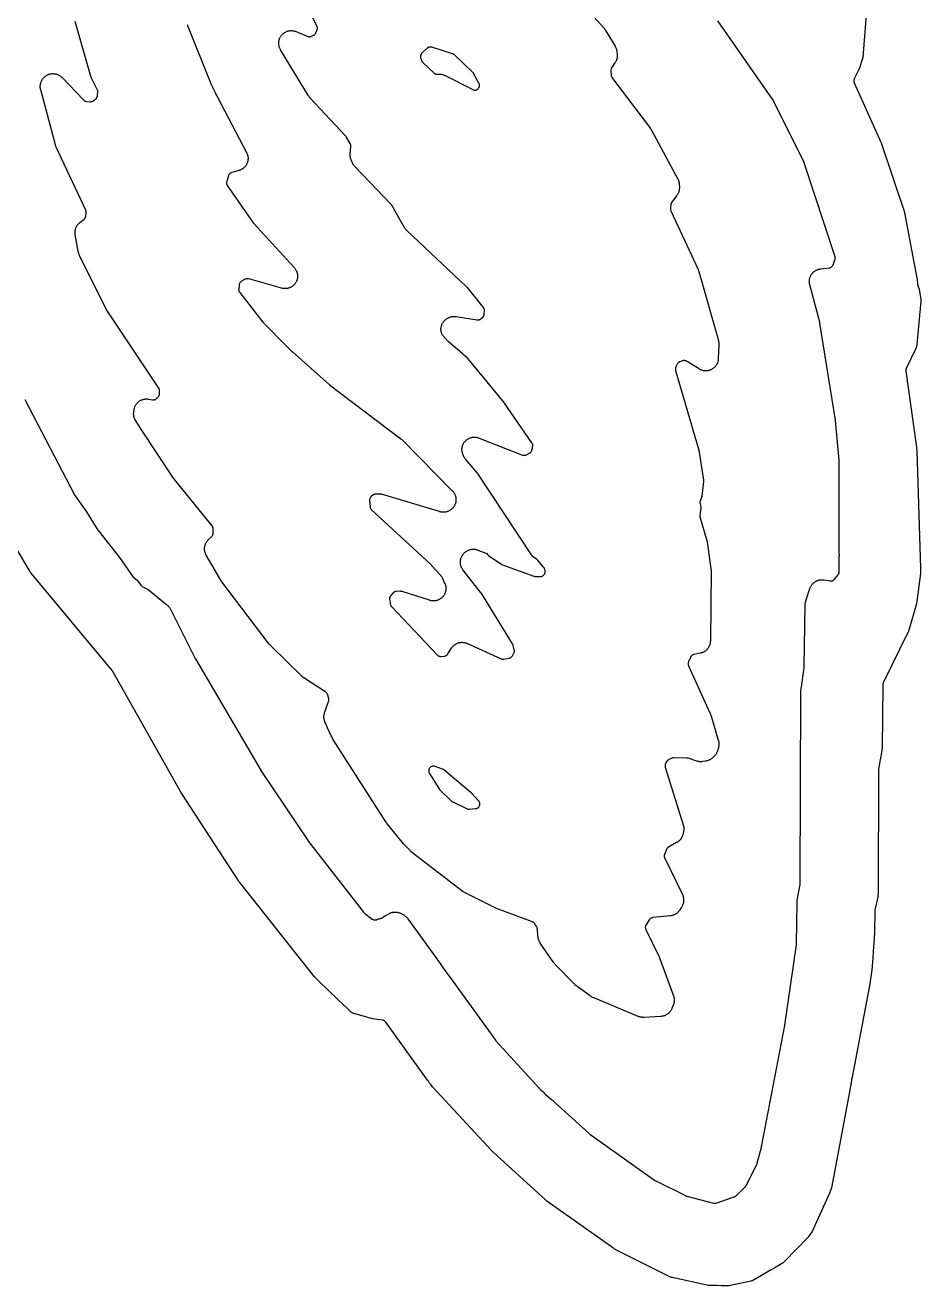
# Model space of a CAD drawing. Header units: millimetres. Extents: x 0 to 194, y 0 to 300.
# Drawn here: x 137.3 to 193.7, y 0 to 79.5 of the extents above; entities that cross this region are included whole.
import ezdxf

# ---------------------------------------------------------------- set-up
doc = ezdxf.new("R2010")
doc.units = ezdxf.units.MM
doc.layers.add('CUT', color=7, linetype='CONTINUOUS')

msp = doc.modelspace()

# ---------------------------------------------------------------- linework, layer by layer
at = {"layer": 'CUT'}
for points in [[(147.4883, 79.527), (147.4969, 79.5005), (147.5038, 79.4813), (148.9859, 75.7733), (148.9919, 75.7594), (149.0006, 75.7406), (149.0072, 75.727), (149.2114, 75.3358), (149.2273, 75.2942), (149.2358, 75.2741), (149.2484, 75.2471), (149.2583, 75.2277), (149.4029, 74.9689), (151.2281, 71.4721), (151.2373, 71.4536), (151.2547, 71.4161), (151.2704, 71.3778), (151.2808, 71.3486), (151.2929, 71.3091), (151.3006, 71.279), (151.3091, 71.2385), (151.314, 71.2079), (151.3187, 71.1668), (151.3207, 71.1359), (151.3216, 71.0946), (151.3208, 71.0636), (151.3179, 71.0223), (151.314, 70.9889), (151.3072, 70.9475), (151.2998, 70.913), (151.2889, 70.8717), (151.2793, 70.8412), (151.2645, 70.8011), (151.2521, 70.7716), (151.2336, 70.733), (151.2183, 70.7049), (151.1963, 70.6683), (151.1785, 70.6417), (151.153, 70.6074), (151.1327, 70.5826), (151.1042, 70.5508), (151.0816, 70.5281), (151.0502, 70.4992), (151.0256, 70.4786), (150.9915, 70.4529), (150.9651, 70.4348), (150.9287, 70.4123), (150.9007, 70.3968), (150.8624, 70.3779), (150.8331, 70.3652), (150.7931, 70.35), (150.7525, 70.3367), (150.732, 70.3306), (150.294, 70.2103), (150.2655, 70.2009), (150.238, 70.1887), (150.2119, 70.1738), (150.1874, 70.1564), (150.1648, 70.1366), (150.1443, 70.1147), (150.126, 70.0907), (150.1103, 70.0651), (150.0972, 70.0381), (150.0869, 70.0099), (149.9746, 69.6475), (149.9671, 69.6181), (149.9626, 69.5881), (149.9611, 69.5578), (149.9627, 69.5275), (149.9674, 69.4976), (149.9751, 69.4683), (149.9857, 69.4398), (149.9991, 69.4126), (150.0151, 69.3869), (151.6503, 67.0449), (151.662, 67.0291), (151.6789, 67.0081), (151.6916, 66.9932), (154.2325, 64.213), (154.2472, 64.1961), (154.2756, 64.1616), (154.3024, 64.1258), (154.3211, 64.098), (154.3441, 64.0596), (154.3599, 64.0301), (154.3791, 63.9897), (154.3919, 63.9587), (154.4069, 63.9166), (154.4166, 63.8845), (154.4273, 63.8411), (154.4338, 63.8082), (154.4402, 63.764), (154.4433, 63.7306), (154.4453, 63.6859), (154.4451, 63.6524), (154.4427, 63.6078), (154.4392, 63.5745), (154.4323, 63.5303), (154.4255, 63.4975), (154.4142, 63.4542), (154.4042, 63.4222), (154.3887, 63.3802), (154.3756, 63.3494), (154.356, 63.3092), (154.3399, 63.2799), (154.3164, 63.2418), (154.2974, 63.2142), (154.2703, 63.1786), (154.2487, 63.153), (154.2182, 63.1203), (154.1941, 63.097), (154.1605, 63.0675), (154.1342, 63.0467), (154.0978, 63.0207), (154.0697, 63.0026), (154.0309, 62.9803), (154.001, 62.9651), (153.9602, 62.9468), (153.929, 62.9346), (153.8866, 62.9205), (153.8543, 62.9114), (153.8107, 62.9016), (153.7777, 62.8958), (153.7333, 62.8903), (153.6999, 62.8878), (153.6552, 62.8868), (153.6217, 62.8876), (153.5771, 62.891), (153.5438, 62.8952), (153.4998, 62.903), (153.4562, 62.9129), (153.4345, 62.9185), (151.3714, 63.4993), (151.3435, 63.5057), (151.3151, 63.5094), (151.2865, 63.5105), (151.2579, 63.5088), (151.2297, 63.5043), (151.2019, 63.4972), (151.175, 63.4875), (151.1491, 63.4753), (150.9163, 63.3514), (150.8911, 63.3363), (150.8676, 63.3189), (150.8458, 63.2993), (150.826, 63.2777), (150.8085, 63.2542), (150.7933, 63.2291), (150.7807, 63.2026), (150.7706, 63.1751), (150.7634, 63.1467), (150.7589, 63.1177), (150.7316, 62.8565), (150.73, 62.8277), (150.7312, 62.7989), (150.7351, 62.7703), (150.7417, 62.7423), (150.751, 62.715), (150.7629, 62.6887), (150.7773, 62.6637), (150.7939, 62.6402), (152.2409, 60.7948), (152.2519, 60.7816), (152.2674, 60.764), (152.2791, 60.7515), (153.8598, 59.151), (153.9277, 59.0723), (153.946, 59.0527), (153.9661, 59.035), (154.0079, 59.001), (154.0927, 58.9152), (154.1001, 58.9079), (154.1105, 58.8982), (154.1181, 58.8912), (156.4388, 56.8457), (156.4472, 56.8386), (156.4589, 56.829), (156.4675, 56.8222), (160.9667, 53.4081), (160.9918, 53.3875), (161.0528, 53.3339), (161.0764, 53.3116), (164.2031, 50.1331), (164.218, 50.1171), (164.2471, 50.0845), (164.2746, 50.0506), (164.2939, 50.0242), (164.3179, 49.9877), (164.3346, 49.9596), (164.355, 49.9209), (164.3689, 49.8913), (164.3854, 49.8509), (164.3963, 49.82), (164.4089, 49.7782), (164.4168, 49.7465), (164.4252, 49.7036), (164.43, 49.6712), (164.4342, 49.6278), (164.4358, 49.5951), (164.4358, 49.5514), (164.4342, 49.5187), (164.43, 49.4753), (164.4253, 49.4429), (164.4169, 49.4), (164.409, 49.3683), (164.3965, 49.3264), (164.3856, 49.2956), (164.369, 49.2552), (164.3552, 49.2255), (164.3348, 49.1869), (164.3182, 49.1587), (164.2942, 49.1222), (164.2749, 49.0958), (164.2474, 49.0618), (164.2257, 49.0374), (164.195, 49.0063), (164.171, 48.9841), (164.1375, 48.956), (164.1063, 48.9324), (164.0699, 48.9075), (164.0357, 48.8865), (163.9966, 48.8651), (163.9666, 48.8506), (163.9256, 48.8331), (163.8942, 48.8216), (163.8517, 48.8083), (163.8194, 48.8), (163.7757, 48.7909), (163.7428, 48.7858), (163.6984, 48.7812), (163.6651, 48.7793), (163.6205, 48.7791), (163.5872, 48.7806), (163.5428, 48.7847), (163.5098, 48.7895), (163.466, 48.798), (163.4228, 48.8087), (163.4013, 48.8146), (159.7445, 49.913), (159.7125, 49.9208), (159.6799, 49.9249), (159.6471, 49.9255), (159.3728, 49.9154), (159.3442, 49.9129), (159.316, 49.9078), (159.2884, 49.9), (159.2617, 49.8895), (159.2361, 49.8766), (159.2119, 49.8613), (159.1892, 49.8438), (159.0913, 49.7603), (159.0708, 49.7411), (159.0523, 49.72), (159.0357, 49.6974), (159.0214, 49.6732), (159.0093, 49.6479), (158.9997, 49.6215), (158.9926, 49.5944), (158.9881, 49.5667), (158.9861, 49.5387), (158.9868, 49.5106), (159.0142, 49.1288), (159.0175, 49.1007), (159.0235, 49.0731), (159.032, 49.0462), (159.0431, 49.0202), (159.0565, 48.9954), (159.0722, 48.9719), (159.09, 48.95), (159.1098, 48.9299), (162.8298, 45.4919), (162.8454, 45.4767), (162.8835, 45.4379), (162.8984, 45.422), (163.4482, 44.8052), (163.4623, 44.7886), (163.4896, 44.7549), (163.5152, 44.7198), (163.5331, 44.6927), (163.5552, 44.6553), (163.5755, 44.617), (163.5852, 44.5975), (163.7197, 44.3107), (163.7284, 44.2908), (163.745, 44.2507), (163.7595, 44.2097), (163.7689, 44.1786), (163.7795, 44.1364), (163.7858, 44.1045), (163.7923, 44.0615), (163.7955, 44.0291), (163.7978, 43.9857), (163.7979, 43.9532), (163.796, 43.9098), (163.793, 43.8774), (163.7868, 43.8343), (163.7807, 43.8024), (163.7705, 43.7601), (163.7613, 43.7289), (163.747, 43.6879), (163.7348, 43.6577), (163.7167, 43.6182), (163.7017, 43.5893), (163.6798, 43.5518), (163.6621, 43.5245), (163.6366, 43.4892), (163.6164, 43.4638), (163.5877, 43.4311), (163.565, 43.4077), (163.5333, 43.378), (163.5085, 43.3569), (163.4741, 43.3304), (163.4474, 43.3118), (163.4106, 43.2887), (163.3822, 43.2728), (163.3433, 43.2534), (163.3135, 43.2402), (163.273, 43.2247), (163.2421, 43.2145), (163.2002, 43.2029), (163.1684, 43.1957), (163.1256, 43.1882), (163.0933, 43.1841), (163.05, 43.1808), (163.0175, 43.1799), (162.974, 43.1807), (162.9415, 43.1829), (162.8984, 43.188), (162.8663, 43.1933), (162.8238, 43.2025), (162.7818, 43.2137), (162.761, 43.2199), (161.0316, 43.7731), (160.9989, 43.7815), (160.9655, 43.7863), (160.9317, 43.7872), (160.6848, 43.7802), (160.6554, 43.778), (160.6265, 43.7728), (160.5981, 43.7649), (160.5707, 43.7542), (160.5445, 43.7409), (160.5197, 43.7251), (160.4966, 43.7069), (160.4753, 43.6865), (160.3235, 43.526), (160.305, 43.5046), (160.2886, 43.4815), (160.2745, 43.457), (160.2628, 43.4312), (160.2535, 43.4044), (160.2468, 43.3769), (160.2428, 43.3489), (160.2414, 43.3207), (160.2426, 43.2924), (160.2465, 43.2643), (160.2765, 43.1053), (160.2764, 43.1038), (160.2758, 43.0757), (160.2778, 43.0476), (160.2824, 43.0199), (160.2896, 42.9926), (160.2993, 42.9662), (160.3048, 42.9547), (160.3051, 42.9535), (160.3117, 42.9258), (160.3209, 42.8988), (160.3326, 42.8729), (160.3467, 42.8481), (160.3631, 42.8248), (160.3817, 42.8032), (163.2389, 39.7744), (163.2599, 39.7542), (163.2828, 39.7361), (163.3074, 39.7203), (163.3334, 39.707), (163.3606, 39.6962), (163.3887, 39.6882), (163.4174, 39.6829), (163.4466, 39.6805), (163.4758, 39.6809), (163.6821, 39.6938), (163.7103, 39.6969), (163.7381, 39.7026), (163.7652, 39.711), (163.7913, 39.7218), (163.8164, 39.7351), (163.8401, 39.7507), (163.8622, 39.7684), (163.8825, 39.7882), (163.9008, 39.8098), (163.9171, 39.833), (164.1444, 40.1929), (164.157, 40.2118), (164.1831, 40.2488), (164.211, 40.2845), (164.2333, 40.3102), (164.2647, 40.3429), (164.2895, 40.3662), (164.324, 40.3956), (164.351, 40.4163), (164.3883, 40.4421), (164.4172, 40.46), (164.457, 40.4818), (164.4875, 40.4967), (164.5293, 40.5145), (164.5631, 40.5269), (164.607, 40.5405), (164.6433, 40.5497), (164.689, 40.5589), (164.7236, 40.564), (164.77, 40.5684), (164.8049, 40.5698), (164.8515, 40.5694), (164.8864, 40.5672), (164.9327, 40.562), (164.9671, 40.5562), (165.0127, 40.5462), (165.0463, 40.5369), (165.0906, 40.5222), (165.134, 40.5053), (165.1555, 40.4962), (167.2862, 39.5337), (167.3139, 39.5228), (167.3426, 39.5147), (167.3719, 39.5095), (167.4015, 39.5072), (167.4313, 39.5078), (167.4608, 39.5114), (167.7786, 39.5663), (167.8077, 39.5729), (167.836, 39.5823), (167.8632, 39.5944), (167.8891, 39.6092), (167.9134, 39.6265), (167.9359, 39.6461), (167.9563, 39.6679), (167.9744, 39.6916), (167.9901, 39.717), (168.0803, 39.8803), (168.0939, 39.9084), (168.1046, 39.9378), (168.1122, 39.9681), (168.1165, 39.9991), (168.1176, 40.0304), (168.1155, 40.0615), (168.1101, 40.0923), (168.0448, 40.3769), (168.0358, 40.4082), (168.0235, 40.4382), (168.008, 40.4668), (166.0659, 43.6308), (166.0561, 43.6457), (166.042, 43.6659), (166.0313, 43.6802), (164.8866, 45.1253), (164.873, 45.1433), (164.8468, 45.1801), (164.8224, 45.2182), (164.8056, 45.2476), (164.7852, 45.2879), (164.7714, 45.3189), (164.7551, 45.361), (164.7445, 45.3932), (164.7326, 45.4368), (164.7253, 45.4698), (164.7177, 45.5144), (164.7138, 45.548), (164.7108, 45.5931), (164.7102, 45.627), (164.7117, 45.6722), (164.7146, 45.7059), (164.7206, 45.7507), (164.7268, 45.784), (164.7373, 45.828), (164.7468, 45.8605), (164.7617, 45.9032), (164.7745, 45.9345), (164.7935, 45.9755), (164.8093, 46.0055), (164.8324, 46.0443), (164.8574, 46.0819), (164.8704, 46.1005), (164.8805, 46.114), (164.8948, 46.1324), (164.9244, 46.1683), (164.9558, 46.2027), (164.9806, 46.2272), (165.0154, 46.2581), (165.0426, 46.2799), (165.0804, 46.3071), (165.1097, 46.326), (165.1501, 46.3491), (165.1812, 46.3648), (165.2238, 46.3837), (165.2617, 46.3982), (165.3046, 46.4121), (165.3405, 46.4218), (165.3831, 46.4312), (165.4153, 46.4366), (165.4586, 46.4418), (165.4912, 46.4441), (165.5347, 46.4451), (165.5674, 46.4442), (165.6108, 46.441), (165.6433, 46.437), (165.6862, 46.4295), (165.7181, 46.4224), (165.7601, 46.4108), (165.8015, 46.3972), (165.822, 46.3899), (166.3897, 46.1728), (166.4263, 46.116), (166.4441, 46.0913), (166.4643, 46.0685), (166.4867, 46.0479), (166.5111, 46.0297), (167.2984, 45.5013), (167.3297, 45.483), (167.363, 45.4685), (169.3484, 44.7459), (169.3802, 44.7363), (169.4128, 44.7302), (169.4459, 44.7278), (169.7548, 44.7225), (169.7836, 44.7234), (169.8121, 44.727), (169.8401, 44.7334), (169.8674, 44.7423), (169.8937, 44.7539), (169.9188, 44.7679), (169.9424, 44.7843), (169.9643, 44.8028), (169.9844, 44.8234), (170.0024, 44.8458), (170.0182, 44.8698), (170.0317, 44.8952), (170.0426, 44.9218), (170.0509, 44.9493), (170.0566, 44.9774), (170.0595, 45.006), (170.0597, 45.0348), (170.0572, 45.0634), (170.0519, 45.0916), (170.0296, 45.1858), (170.0215, 45.2136), (170.0108, 45.2406), (169.9976, 45.2664), (169.9819, 45.2908), (169.9639, 45.3136), (169.5686, 45.7677), (169.5491, 45.7881), (169.5277, 45.8065), (169.5047, 45.8229), (169.2346, 45.9968), (169.2318, 46.0085), (169.222, 46.0361), (169.2097, 46.0626), (169.1948, 46.0879), (165.8378, 51.1846), (165.8266, 51.2004), (165.8107, 51.2215), (165.7985, 51.2365), (165.0501, 52.105), (165.0342, 52.1246), (165.0034, 52.1647), (164.9749, 52.2065), (164.9553, 52.2389), (164.9317, 52.2837), (164.9106, 52.3296), (164.9007, 52.3529), (164.8692, 52.4331), (164.8618, 52.4536), (164.8479, 52.4947), (164.836, 52.5364), (164.8286, 52.5681), (164.8208, 52.6108), (164.8165, 52.6431), (164.8129, 52.6864), (164.8117, 52.7189), (164.8122, 52.7623), (164.8142, 52.7948), (164.8189, 52.8379), (164.824, 52.8701), (164.8329, 52.9126), (164.8411, 52.9441), (164.854, 52.9855), (164.8652, 53.0161), (164.882, 53.0561), (164.8961, 53.0854), (164.9167, 53.1237), (164.9335, 53.1515), (164.9578, 53.1875), (164.9772, 53.2136), (165.0048, 53.2472), (165.0266, 53.2713), (165.0573, 53.302), (165.0814, 53.3239), (165.1149, 53.3515), (165.141, 53.371), (165.177, 53.3952), (165.2048, 53.4121), (165.243, 53.4327), (165.2723, 53.4468), (165.3123, 53.4637), (165.3429, 53.4749), (165.3843, 53.4879), (165.4158, 53.4961), (165.4583, 53.505), (165.4904, 53.5101), (165.5336, 53.5149), (165.5661, 53.5169), (165.6095, 53.5175), (165.642, 53.5164), (165.6853, 53.5128), (165.7175, 53.5085), (165.7602, 53.5007), (165.7919, 53.4934), (165.8337, 53.4815), (165.8749, 53.4677), (165.8953, 53.4603), (168.638, 52.3878), (168.6653, 52.3786), (168.6933, 52.3721), (168.7218, 52.3682), (168.7505, 52.3672), (168.7792, 52.3689), (168.8076, 52.3733), (168.8355, 52.3804), (168.8625, 52.3902), (168.8885, 52.4025), (169.0748, 52.5019), (169.0999, 52.5169), (169.1235, 52.5344), (169.1453, 52.5541), (169.1651, 52.5758), (169.1826, 52.5993), (169.1978, 52.6245), (169.2104, 52.651), (169.2203, 52.6786), (169.2276, 52.7071), (169.2718, 52.9259), (169.2763, 52.9556), (169.2778, 52.9857), (169.2762, 53.0157), (169.2717, 53.0455), (169.2642, 53.0746), (169.2538, 53.1028), (169.2407, 53.1299), (169.2249, 53.1555), (167.4984, 55.663), (167.4911, 55.6732), (167.4808, 55.6869), (167.473, 55.6968), (165.2045, 58.4657), (165.1874, 58.4848), (165.1688, 58.5024), (163.9304, 59.5747), (163.5787, 59.9561), (163.5774, 59.9585), (163.5609, 59.9924), (163.5437, 60.0327), (163.5323, 60.0634), (163.5191, 60.1052), (163.5108, 60.1369), (163.5017, 60.1797), (163.4965, 60.2121), (163.4916, 60.2556), (163.4896, 60.2883), (163.489, 60.3321), (163.4901, 60.3649), (163.4937, 60.4085), (163.498, 60.441), (163.5059, 60.4841), (163.5134, 60.516), (163.5254, 60.5581), (163.5359, 60.5892), (163.5519, 60.6299), (163.5654, 60.6598), (163.5854, 60.6987), (163.6017, 60.7272), (163.6253, 60.764), (163.6443, 60.7908), (163.6714, 60.8251), (163.693, 60.8499), (163.7233, 60.8815), (163.7471, 60.904), (163.7803, 60.9325), (163.8062, 60.9526), (163.8421, 60.9777), (163.8791, 61.0011), (163.8979, 61.0123), (163.9228, 61.0264), (163.9418, 61.0365), (163.9801, 61.0558), (164.0193, 61.0733), (164.0493, 61.0849), (164.09, 61.0986), (164.121, 61.1073), (164.1628, 61.117), (164.1945, 61.1228), (164.237, 61.1285), (164.2691, 61.1312), (164.312, 61.1327), (164.3442, 61.1324), (164.387, 61.1299), (164.4297, 61.1253), (164.451, 61.1225), (165.7793, 60.9161), (165.8092, 60.913), (165.8393, 60.9129), (165.8692, 60.9158), (165.8987, 60.9216), (165.9274, 60.9304), (165.9551, 60.9421), (165.9816, 60.9564), (166.0064, 60.9733), (166.0294, 60.9926), (166.1201, 61.0768), (166.1396, 61.0966), (166.1572, 61.1182), (166.1727, 61.1413), (166.186, 61.1658), (166.197, 61.1914), (166.2055, 61.2179), (166.2116, 61.245), (166.2151, 61.2727), (166.2319, 61.4814), (166.2329, 61.5099), (166.2311, 61.5383), (166.2266, 61.5664), (166.2196, 61.5939), (166.2099, 61.6207), (166.1977, 61.6464), (166.1832, 61.6709), (166.1664, 61.6938), (165.1542, 62.949), (165.1408, 62.9645), (165.1216, 62.9852), (165.1071, 62.9998), (161.3356, 66.5482), (161.3195, 66.5642), (161.2881, 66.5969), (161.2583, 66.6312), (161.2373, 66.658), (161.2112, 66.6951), (161.1869, 66.7335), (161.1753, 66.753), (160.4073, 68.1166), (160.3942, 68.1378), (160.3794, 68.1578), (160.3629, 68.1765), (158.0565, 70.5934), (158.0434, 70.6077), (158.018, 70.6367), (157.9938, 70.6669), (157.9767, 70.6902), (157.9552, 70.7223), (157.9401, 70.747), (157.9214, 70.7809), (157.9042, 70.8155), (157.896, 70.8329), (157.8397, 70.9596), (157.831, 70.9805), (157.8147, 71.0227), (157.8006, 71.0656), (157.7917, 71.0982), (157.7819, 71.1423), (157.7763, 71.1757), (157.771, 71.2206), (157.7688, 71.2544), (157.768, 71.2996), (157.7695, 71.3447), (157.7709, 71.3673), (157.8104, 71.8372), (157.8115, 71.867), (157.8095, 71.8968), (157.8046, 71.9262), (157.7968, 71.955), (157.7862, 71.9829), (157.7728, 72.0096), (157.5134, 72.4698), (157.494, 72.4999), (157.4712, 72.5274), (155.2431, 74.9106), (155.2277, 74.9281), (155.1976, 74.9637), (155.1695, 75.0009), (155.1433, 75.0395), (155.1307, 75.0591), (153.3746, 77.9603), (153.3634, 77.9799), (153.342, 78.0195), (153.3227, 78.0601), (153.3097, 78.0913), (153.2945, 78.1337), (153.2848, 78.166), (153.2739, 78.2097), (153.2674, 78.2428), (153.2609, 78.2873), (153.2578, 78.3209), (153.2558, 78.3659), (153.256, 78.3996), (153.2586, 78.4446), (153.2622, 78.4781), (153.2692, 78.5226), (153.2761, 78.5556), (153.2875, 78.5992), (153.2977, 78.6313), (153.3135, 78.6735), (153.3268, 78.7045), (153.3467, 78.7449), (153.3631, 78.7744), (153.3869, 78.8126), (153.4061, 78.8403), (153.4336, 78.876), (153.4555, 78.9016), (153.4865, 78.9343), (153.5108, 78.9577), (153.5449, 78.9871), (153.5715, 79.0079), (153.6083, 79.0338), (153.6368, 79.0518), (153.6761, 79.0739), (153.7062, 79.089), (153.7475, 79.1071), (153.779, 79.119), (153.8219, 79.1329), (153.8545, 79.1416), (153.8985, 79.1511), (153.9318, 79.1566), (153.9765, 79.1617), (154.0102, 79.1638), (154.0552, 79.1643), (154.0889, 79.1631), (154.1338, 79.1591), (154.1672, 79.1545), (154.2114, 79.1461), (154.2442, 79.1381), (154.2874, 79.1253), (154.3298, 79.1104), (154.3509, 79.1024), (155.0881, 78.801), (155.1144, 78.7916), (155.1416, 78.7847), (155.1692, 78.7804), (155.1972, 78.7787), (155.2251, 78.7796), (155.2529, 78.7831), (155.2802, 78.7891), (155.3069, 78.7977), (155.3326, 78.8088), (155.4565, 78.8689), (155.4811, 78.8823), (155.5043, 78.8979), (155.526, 78.9156), (155.5459, 78.9353), (155.5639, 78.9567), (155.5799, 78.9797), (155.5936, 79.004), (155.605, 79.0296), (155.675, 79.2087), (155.684, 79.2356), (155.6905, 79.2633), (155.6944, 79.2914), (155.6955, 79.3198), (155.694, 79.3482), (155.6898, 79.3763), (155.683, 79.4039), (155.6735, 79.4307), (155.6616, 79.4565), (154.435, 81.8113)], [(190.314, 80.4584), (190.0884, 77.4705), (189.8673, 76.7633), (189.5552, 76.1187), (189.5438, 76.0919), (189.5351, 76.0641), (189.5291, 76.0356), (189.5258, 76.0066), (189.5254, 75.9775), (189.5279, 75.9485), (189.5331, 75.9198), (189.5411, 75.8918), (189.5517, 75.8647), (191.2377, 72.1237), (191.2466, 72.1026), (191.2673, 72.0495), (191.2751, 72.028), (192.7163, 67.7057), (192.725, 67.6763), (192.7442, 67.6023), (192.7509, 67.5724), (193.527, 63.4421), (193.5337, 63.2298), (193.5356, 63.2038), (193.5399, 63.178), (193.5463, 63.1527), (193.6392, 62.8448), (193.7353, 62.3332), (193.7387, 62.3127), (193.7444, 62.2716), (193.747, 62.2443), (193.7467, 62.1885), (193.7465, 62.131), (193.7463, 62.0927), (193.4964, 59.3633), (193.4942, 59.3433), (193.4887, 59.3035), (193.4815, 59.264), (193.4748, 59.2347), (193.4641, 59.196), (193.4548, 59.1674), (193.4407, 59.1298), (193.4249, 59.0929), (193.4166, 59.0746), (192.8294, 57.8541), (192.818, 57.827), (192.8092, 57.799), (192.8033, 57.7702), (192.8002, 57.741), (192.8, 57.7117), (192.8026, 57.6824), (193.4545, 53.0252), (193.5026, 52.634), (193.7387, 45.2461), (193.7383, 44.9194), (193.737, 44.908), (193.4983, 43.1484), (193.4929, 43.117), (193.4767, 43.0391), (193.4691, 43.0082), (192.9961, 41.3414), (192.9901, 41.3221), (192.9774, 41.2839), (192.963, 41.2462), (192.9469, 41.2093), (192.9384, 41.191), (191.376, 38.0041), (191.3654, 37.9797), (191.3569, 37.9544), (191.3507, 37.9284), (191.3469, 37.902), (191.3454, 37.8753), (191.3022, 33.8922), (191.3016, 33.8747), (191.2999, 33.8397), (191.2968, 33.8048), (191.2923, 33.77), (191.2897, 33.7527), (191.0913, 32.5734), (191.0883, 32.5493), (191.0872, 32.525), (191.0513, 24.6886), (191.0505, 24.6644), (191.0477, 24.6163), (191.0423, 24.5684), (191.0344, 24.5208), (191.0298, 24.4971), (190.8496, 23.6882), (190.8444, 23.6575), (190.8425, 23.6265), (190.8264, 22.2364), (190.7807, 21.5813), (190.7459, 21.0835), (190.716, 20.6555), (190.6639, 19.9089), (190.5652, 19.175), (190.5635, 19.1633), (190.5588, 19.1341), (190.5568, 19.1225), (189.4282, 13.1323), (189.3848, 12.9894), (189.3798, 12.9708), (189.3738, 12.9451), (189.37, 12.9262), (189.2109, 11.9793), (188.1143, 6.1585), (187.9901, 5.815), (186.8875, 3.3917), (186.6185, 3.0241), (185.161, 1.5103), (185.1464, 1.4958), (185.1165, 1.4675), (185.0854, 1.4405), (185.0695, 1.4281), (184.7473, 1.2357), (184.6692, 1.189), (184.5434, 1.1139), (184.309, 0.9739), (183.2078, 0.329), (183.1859, 0.317), (183.1433, 0.2951), (183.1405, 0.2941), (183.0928, 0.2785), (183.0442, 0.2656), (183.0198, 0.2599), (181.6331, -0.0257), (181.6307, -0.0261), (181.5986, -0.0279), (181.5771, -0.0285), (181.507, -0.029), (181.1568, -0.0243), (180.8838, -0.0207), (180.6236, -0.0173), (180.4922, -0.0155), (180.4181, -0.0145), (180.3591, -0.0128), (178.0743, 0.4856), (178.0561, 0.49), (178.0198, 0.4995), (177.984, 0.5105), (177.9575, 0.5198), (177.9227, 0.5338), (177.8885, 0.5492), (177.8716, 0.5572), (174.5095, 2.2433), (174.4943, 2.2513), (174.4641, 2.2679), (174.4346, 2.2857), (174.4057, 2.3046), (174.3915, 2.3143), (170.1733, 5.3133), (170.1511, 5.3301), (170.0969, 5.3739), (170.0758, 5.3921), (166.7621, 8.43), (166.7492, 8.4424), (166.7174, 8.4739), (166.7049, 8.4868), (162.9584, 12.5153), (162.8599, 12.648), (162.7735, 12.7644), (162.6915, 12.875), (162.6379, 12.9472), (160.0089, 16.6085), (159.9896, 16.6326), (159.9679, 16.6547), (159.944, 16.6744), (159.9183, 16.6915), (159.8909, 16.7059), (159.8622, 16.7174), (159.8325, 16.7259), (159.802, 16.7312), (159.1658, 16.8099), (158.0688, 17.1238), (158.0478, 17.1304), (158.0061, 17.1446), (157.965, 17.1609), (157.935, 17.1745), (157.8957, 17.1947), (157.8671, 17.2112), (157.8301, 17.2351), (157.8032, 17.2543), (157.7687, 17.2818), (157.7355, 17.3108), (157.7317, 17.3143), (157.6287, 17.4135), (156.9772, 18.044), (156.4008, 18.6018), (155.7749, 19.2076), (155.5253, 19.4491), (155.5197, 19.4557), (150.8036, 25.4254), (150.7915, 25.4415), (150.7619, 25.4826), (150.7505, 25.4992), (147.0873, 31.1066), (147.0795, 31.119), (147.0603, 31.1505), (147.0529, 31.1632), (142.7848, 38.7374), (142.7705, 38.7603), (142.7542, 38.7818), (137.636, 44.943), (137.625, 44.9568), (137.6036, 44.9848), (137.5832, 45.0136), (137.564, 45.0431), (137.5547, 45.0581), (135.0345, 49.2959)], [(172.5171, 80.6985), (173.7348, 79.3569), (173.7487, 79.3409), (173.7757, 79.3082), (173.8011, 79.2743), (173.8249, 79.2393), (173.8363, 79.2214), (174.4687, 78.1868), (174.4809, 78.1655), (174.5042, 78.1223), (174.525, 78.0779), (174.5388, 78.0438), (174.5548, 77.9974), (174.5648, 77.962), (174.5755, 77.9141), (174.5837, 77.8657), (174.5871, 77.8414), (174.6047, 77.6841), (174.6067, 77.661), (174.6095, 77.6147), (174.6099, 77.5684), (174.6085, 77.5337), (174.6041, 77.4875), (174.599, 77.4531), (174.5899, 77.4077), (174.5814, 77.374), (174.5677, 77.3297), (174.5557, 77.2971), (174.5375, 77.2545), (174.5222, 77.2233), (174.4997, 77.1827), (174.4752, 77.1434), (174.4624, 77.1241), (174.2502, 76.8205), (174.2349, 76.7961), (174.2219, 76.7703), (174.2115, 76.7434), (174.2037, 76.7156), (174.1987, 76.6873), (174.1963, 76.6585), (174.1968, 76.6297), (174.2129, 76.3748), (174.2162, 76.3459), (174.2222, 76.3174), (174.231, 76.2897), (174.2424, 76.2629), (174.2563, 76.2374), (174.2727, 76.2133), (176.7013, 72.988), (176.7112, 72.9742), (176.7306, 72.9465), (176.7488, 72.918), (176.766, 72.8888), (176.7743, 72.8741), (178.4136, 69.8368), (178.4229, 69.8185), (178.4407, 69.7817), (178.4568, 69.744), (178.4675, 69.7153), (178.4801, 69.6764), (178.4882, 69.6468), (178.4973, 69.6069), (178.5026, 69.5767), (178.508, 69.5361), (178.5115, 69.4953), (178.5128, 69.4749), (178.5208, 69.273), (178.5211, 69.2507), (178.5207, 69.2061), (178.5181, 69.1615), (178.5144, 69.1283), (178.5074, 69.0842), (178.5004, 69.0515), (178.4891, 69.0083), (178.4789, 68.9764), (178.4633, 68.9346), (178.4501, 68.9039), (178.4304, 68.8638), (178.4142, 68.8346), (178.3906, 68.7966), (178.3652, 68.7599), (178.3521, 68.7419), (178.0449, 68.3419), (178.0268, 68.3157), (178.0117, 68.2876), (177.9996, 68.2582), (177.9907, 68.2276), (177.9851, 68.1962), (177.9564, 67.966), (177.9543, 67.9382), (177.9547, 67.9104), (177.9577, 67.8827), (177.9633, 67.8555), (177.9713, 67.8288), (177.9818, 67.803), (179.6989, 64.0895), (179.8362, 63.6659), (180.9838, 59.6029), (180.9896, 59.5799), (181.0001, 59.5337), (181.0081, 59.487), (181.0122, 59.4517), (181.0153, 59.4043), (181.0158, 59.3569), (181.0155, 59.3332), (180.9799, 58.4686), (180.9785, 58.4468), (180.9745, 58.4031), (180.9685, 58.3597), (180.9624, 58.3275), (180.9521, 58.2849), (180.9429, 58.2534), (180.9286, 58.212), (180.9163, 58.1815), (180.898, 58.1417), (180.8829, 58.1126), (180.8608, 58.0748), (180.8402, 58.0431), (180.8142, 58.0072), (180.7898, 57.9767), (180.76, 57.9432), (180.7365, 57.9192), (180.7035, 57.8887), (180.6777, 57.8672), (180.6419, 57.8402), (180.614, 57.8213), (180.5757, 57.798), (180.5461, 57.782), (180.5056, 57.7626), (180.4746, 57.7496), (180.4324, 57.7344), (180.4002, 57.7246), (180.3567, 57.7136), (180.3237, 57.7071), (180.2793, 57.7005), (180.2458, 57.6972), (180.201, 57.6951), (180.1674, 57.6952), (180.1226, 57.6976), (180.0891, 57.7011), (180.0448, 57.7079), (180.0118, 57.7147), (179.9684, 57.7259), (179.9363, 57.7359), (179.8941, 57.7514), (179.8632, 57.7645), (179.8228, 57.7841), (179.7835, 57.8057), (179.7641, 57.817), (178.9761, 58.3022), (178.9503, 58.3164), (178.9232, 58.328), (178.8951, 58.3369), (178.8663, 58.343), (178.837, 58.3462), (178.8076, 58.3466), (178.7782, 58.344), (178.7493, 58.3386), (178.721, 58.3304), (178.5599, 58.2749), (178.5328, 58.264), (178.5068, 58.2506), (178.4823, 58.2346), (178.4594, 58.2164), (178.4384, 58.196), (178.4195, 58.1737), (178.4029, 58.1496), (178.3887, 58.124), (178.3007, 57.9458), (178.2896, 57.9203), (178.2808, 57.8939), (178.2746, 57.8668), (178.2709, 57.8392), (178.2697, 57.8114), (178.2712, 57.7837), (178.2752, 57.7561), (178.2817, 57.7291), (179.7512, 52.6859), (179.7585, 52.6574), (179.7744, 52.5856), (179.7799, 52.5566), (180.0312, 50.9234), (180.0336, 50.9047), (180.0378, 50.8672), (180.0404, 50.8295), (180.0412, 50.8013), (180.0406, 50.7635), (180.0384, 50.7258), (180.037, 50.707), (179.9447, 49.779), (179.8373, 49.4782), (179.8281, 49.4476), (179.8223, 49.4163), (179.8199, 49.3845), (179.8208, 49.3527), (179.8251, 49.3211), (179.8738, 49.0656), (179.8219, 48.544), (179.8204, 48.515), (179.8218, 48.4861), (179.8259, 48.4573), (179.8328, 48.4292), (180.2389, 47.0579), (180.247, 47.0262), (180.2645, 46.9463), (180.2703, 46.9141), (180.5137, 45.2159), (180.5158, 45.1988), (180.5194, 45.1647), (180.5217, 45.1304), (180.5226, 45.0961), (180.5228, 45.0789), (180.4771, 40.6581), (180.4764, 40.6362), (180.4738, 40.5925), (180.4691, 40.549), (180.464, 40.5166), (180.4551, 40.4737), (180.4468, 40.4419), (180.4338, 40.4001), (180.4225, 40.3693), (180.4054, 40.3289), (180.3912, 40.2994), (180.3703, 40.2609), (180.3532, 40.2328), (180.3287, 40.1965), (180.309, 40.1703), (180.2811, 40.1366), (180.2589, 40.1123), (180.2278, 40.0815), (180.2034, 40.0595), (180.1695, 40.0319), (180.143, 40.0124), (180.1066, 39.9882), (180.0784, 39.9713), (180.0397, 39.9508), (180.01, 39.9368), (179.9695, 39.9201), (179.9386, 39.909), (179.8967, 39.8963), (179.8542, 39.8857), (179.8329, 39.8809), (179.434, 39.8013), (179.4054, 39.7941), (179.3776, 39.7842), (179.351, 39.7715), (179.3257, 39.7564), (179.302, 39.7388), (179.2802, 39.7189), (179.2605, 39.6971), (179.2429, 39.6734), (179.2278, 39.648), (179.2153, 39.6214), (179.0971, 39.3346), (179.0869, 39.3057), (179.0797, 39.276), (179.0756, 39.2456), (179.0746, 39.215), (179.0767, 39.1845), (179.0819, 39.1543), (179.0901, 39.1248), (179.1014, 39.0963), (180.451, 36.1237), (180.4626, 36.0958), (180.4891, 36.0252), (180.4988, 35.9965), (180.9788, 34.399), (180.9851, 34.3758), (180.9964, 34.3292), (181.0053, 34.282), (181.01, 34.2463), (181.0137, 34.1984), (181.0146, 34.1624), (181.0133, 34.1144), (181.0103, 34.0785), (181.0038, 34.0309), (180.9948, 33.9838), (180.9897, 33.9603), (180.9432, 33.7721), (180.937, 33.7497), (180.9236, 33.7054), (180.9079, 33.6618), (180.8945, 33.6298), (180.8744, 33.588), (180.8578, 33.5575), (180.8335, 33.5181), (180.8138, 33.4895), (180.7856, 33.4527), (180.7631, 33.4263), (180.7312, 33.3926), (180.6977, 33.3606), (180.6805, 33.3451), (180.5845, 33.2625), (180.5687, 33.2495), (180.5364, 33.2242), (180.503, 33.2004), (180.4772, 33.1838), (180.4418, 33.1631), (180.4145, 33.1489), (180.3774, 33.1315), (180.349, 33.1198), (180.3104, 33.1059), (180.281, 33.0968), (180.2414, 33.0865), (180.2013, 33.078), (180.1811, 33.0742), (180.0082, 33.0458), (179.987, 33.0428), (179.9447, 33.0379), (179.9021, 33.035), (179.8702, 33.0343), (179.8275, 33.0354), (179.7957, 33.0378), (179.7533, 33.0429), (179.7218, 33.0483), (179.6802, 33.0575), (179.639, 33.0686), (179.6185, 33.0746), (179.0728, 33.2501), (179.0452, 33.2575), (179.0169, 33.2623), (178.9884, 33.2644), (178.188, 33.284), (178.1597, 33.2834), (178.1316, 33.2801), (178.104, 33.2742), (178.077, 33.2657), (178.051, 33.2547), (177.8445, 33.1557), (177.8199, 33.1425), (177.7966, 33.127), (177.7749, 33.1094), (177.7549, 33.0899), (177.7368, 33.0686), (177.7208, 33.0457), (177.7069, 33.0214), (177.655, 32.9197), (177.6432, 32.8933), (177.6339, 32.8659), (177.6273, 32.8377), (177.6234, 32.809), (177.6223, 32.7801), (177.6241, 32.7512), (177.6286, 32.7226), (177.6358, 32.6946), (178.7633, 29.0589), (178.7694, 29.0377), (178.7804, 28.995), (178.7892, 28.9518), (178.7943, 28.9191), (178.7989, 28.8752), (178.8007, 28.8422), (178.801, 28.7981), (178.7996, 28.765), (178.7956, 28.7211), (178.7894, 28.6774), (178.7857, 28.6557), (178.7538, 28.4894), (178.7491, 28.468), (178.7388, 28.4255), (178.7264, 28.3836), (178.7156, 28.3527), (178.6992, 28.3121), (178.6855, 28.2824), (178.6652, 28.2436), (178.6487, 28.2154), (178.6248, 28.1788), (178.6055, 28.1522), (178.5782, 28.1181), (178.5565, 28.0936), (178.5259, 28.0623), (178.5019, 28.04), (178.4685, 28.0118), (178.4425, 27.992), (178.4064, 27.9672), (178.3693, 27.9441), (178.3504, 27.9331), (177.837, 27.6486), (177.8114, 27.6327), (177.7875, 27.6143), (177.7656, 27.5936), (177.7459, 27.5708), (177.7286, 27.5462), (177.7138, 27.5199), (177.7017, 27.4923), (177.5873, 27.1895), (177.5779, 27.1603), (177.5716, 27.1304), (177.5683, 27.1), (177.5682, 27.0694), (177.5712, 27.039), (177.5772, 27.009), (177.5863, 26.9798), (177.5983, 26.9517), (178.702, 24.6935), (178.7122, 24.6711), (178.7314, 24.6257), (178.7481, 24.5793), (178.7587, 24.5439), (178.7701, 24.496), (178.779, 24.4475), (178.7828, 24.4231), (178.7848, 24.4072), (178.787, 24.3848), (178.7904, 24.34), (178.7916, 24.295), (178.7908, 24.2613), (178.7874, 24.2164), (178.7832, 24.183), (178.7754, 24.1387), (178.7679, 24.1058), (178.7557, 24.0625), (178.745, 24.0305), (178.7285, 23.9887), (178.7146, 23.958), (178.694, 23.9179), (178.6715, 23.879), (178.6598, 23.8598), (178.5426, 23.6789), (178.5299, 23.6604), (178.5038, 23.6241), (178.4759, 23.5892), (178.4537, 23.5641), (178.4224, 23.5321), (178.3979, 23.5093), (178.3636, 23.4806), (178.3369, 23.4603), (178.2999, 23.4351), (178.2713, 23.4177), (178.232, 23.3963), (178.2018, 23.3817), (178.1606, 23.3643), (178.1292, 23.3529), (178.0864, 23.3396), (178.054, 23.3313), (178.0101, 23.3224), (177.9659, 23.3157), (177.9437, 23.3129), (176.8435, 23.2015), (176.8138, 23.197), (176.7846, 23.1895), (176.7564, 23.1791), (176.7293, 23.166), (176.7037, 23.1502), (176.6798, 23.1319), (176.6578, 23.1113), (176.638, 23.0886), (176.6206, 23.0641), (176.4209, 22.7502), (176.4058, 22.7235), (176.3935, 22.6954), (176.3841, 22.6663), (176.3778, 22.6363), (176.3745, 22.6058), (176.3744, 22.5752), (176.3773, 22.5447), (176.3834, 22.5146), (176.3925, 22.4854), (176.4046, 22.4572), (177.2365, 20.7579), (177.2465, 20.7361), (177.2699, 20.681), (177.2787, 20.6587), (178.1485, 18.2664), (178.1551, 18.2468), (178.1675, 18.2071), (178.178, 18.167), (178.1845, 18.1365), (178.1913, 18.0956), (178.195, 18.0647), (178.1979, 18.0232), (178.1987, 17.9921), (178.1979, 17.9506), (178.1958, 17.9196), (178.1911, 17.8783), (178.1862, 17.8476), (178.1777, 17.8069), (178.17, 17.7768), (178.1578, 17.7371), (178.1438, 17.698), (178.1364, 17.6786), (178.0491, 17.4662), (178.0398, 17.4452), (178.0202, 17.4037), (177.9985, 17.3633), (177.9808, 17.3338), (177.9551, 17.2958), (177.9344, 17.2683), (177.905, 17.2331), (177.8816, 17.2079), (177.8488, 17.1759), (177.823, 17.1532), (177.787, 17.1246), (177.759, 17.1047), (177.7204, 17.08), (177.6905, 17.063), (177.6495, 17.0423), (177.6181, 17.0284), (177.5752, 17.0121), (177.5425, 17.0015), (177.4982, 16.9896), (177.4645, 16.9824), (177.4192, 16.975), (177.3736, 16.97), (177.3508, 16.9681), (176.299, 16.9067), (176.2786, 16.9059), (176.2379, 16.9054), (176.1972, 16.9067), (176.1667, 16.9091), (176.1263, 16.9141), (176.0962, 16.9192), (176.0564, 16.9278), (176.0269, 16.9356), (175.988, 16.9478), (175.9497, 16.9618), (175.9308, 16.9692), (173.0773, 18.1573), (173.053, 18.1683), (173.0053, 18.1915), (172.959, 18.2176), (172.9143, 18.2464), (172.8924, 18.2614), (172.0018, 18.912), (171.9867, 18.9236), (171.9569, 18.9474), (171.9281, 18.9724), (171.9005, 18.9985), (171.8869, 19.0119), (170.7083, 20.2263), (170.6955, 20.2401), (170.6703, 20.2683), (170.6464, 20.2975), (170.6237, 20.3277), (170.6127, 20.343), (169.7509, 21.5959), (169.7381, 21.6156), (169.7136, 21.6555), (169.6912, 21.6966), (169.6761, 21.7282), (169.6581, 21.7714), (169.6463, 21.8045), (169.6329, 21.8494), (169.6247, 21.8834), (169.616, 21.9295), (169.6097, 21.9758), (169.6072, 21.9991), (169.5668, 22.4911), (169.5629, 22.5207), (169.5561, 22.5497), (169.5464, 22.5779), (169.534, 22.605), (169.5189, 22.6308), (169.3985, 22.8149), (169.3797, 22.8406), (169.3583, 22.8641), (169.3345, 22.8852), (169.3087, 22.9037), (169.281, 22.9193), (169.2518, 22.932), (166.9955, 23.7693), (164.896, 24.8219), (164.8807, 24.8331), (161.629, 27.34), (161.453, 27.5184), (161.3713, 27.6011), (161.3367, 27.6363), (161.1441, 27.8313), (160.1212, 29.0918), (160.1058, 29.1118), (160.0688, 29.1631), (160.0546, 29.184), (156.6727, 34.468), (156.599, 34.6155), (156.5728, 34.668), (156.5226, 34.7684), (156.483, 34.8477), (156.1802, 35.5041), (156.1715, 35.5241), (156.1553, 35.5644), (156.1431, 35.5993), (156.1404, 35.6126), (156.1362, 35.6356), (156.1041, 35.8476), (156.1041, 35.8622), (156.1063, 35.9056), (156.1096, 35.938), (156.116, 35.981), (156.1223, 36.0129), (156.1328, 36.0551), (156.1453, 36.0966), (156.1521, 36.1173), (156.4049, 36.8305), (156.4134, 36.8587), (156.419, 36.8876), (156.4218, 36.9169), (156.4218, 36.9463), (156.4188, 36.9756), (156.413, 37.0044), (156.3529, 37.2415), (156.3449, 37.2682), (156.3343, 37.294), (156.3214, 37.3188), (156.3063, 37.3422), (156.289, 37.3641), (156.2698, 37.3843), (156.2488, 37.4027), (156.2262, 37.419), (154.8449, 38.3213), (154.8267, 38.3339), (154.7909, 38.3599), (154.7563, 38.3876), (154.7233, 38.417), (154.7071, 38.4321), (152.7616, 40.3397), (152.7389, 40.3636), (152.6845, 40.4254), (152.6637, 40.4509), (149.6099, 44.4784), (149.593, 44.5023), (149.5527, 44.5634), (149.5373, 44.5883), (148.6872, 46.0784), (148.677, 46.0973), (148.6575, 46.1355), (148.6399, 46.1747), (148.6281, 46.2046), (148.6143, 46.2452), (148.6054, 46.2761), (148.5955, 46.3179), (148.5896, 46.3495), (148.5838, 46.392), (148.5809, 46.4241), (148.5792, 46.467), (148.5794, 46.4991), (148.5817, 46.542), (148.585, 46.574), (148.5914, 46.6164), (148.5977, 46.648), (148.6081, 46.6896), (148.6174, 46.7204), (148.6317, 46.7608), (148.6439, 46.7906), (148.662, 46.8295), (148.6769, 46.858), (148.6987, 46.895), (148.7163, 46.9219), (148.7415, 46.9567), (148.7616, 46.9818), (148.7899, 47.014), (148.8198, 47.0448), (148.8351, 47.0599), (149.0288, 47.2415), (149.0502, 47.2636), (149.0691, 47.2879), (149.0855, 47.3139), (149.0991, 47.3415), (149.1098, 47.3703), (149.1176, 47.4001), (149.1222, 47.4306), (149.1237, 47.4613), (149.1228, 47.7306), (149.1213, 47.7596), (149.117, 47.7884), (149.1099, 47.8166), (149.1002, 47.8439), (149.0878, 47.8702), (149.073, 47.8952), (149.0558, 47.9186), (146.687, 50.8388), (146.6737, 50.856), (146.6416, 50.8997), (146.6292, 50.9176), (144.6065, 53.9715), (144.1723, 54.6493), (144.1714, 54.6514), (144.1544, 54.6936), (144.1433, 54.7259), (144.1306, 54.7696), (144.1228, 54.8028), (144.1147, 54.8476), (144.1103, 54.8814), (144.1067, 54.9268), (144.1057, 54.9609), (144.1068, 55.0064), (144.1101, 55.0518), (144.1123, 55.0745), (144.1309, 55.2243), (144.1343, 55.2465), (144.1421, 55.2909), (144.1521, 55.3348), (144.1612, 55.3672), (144.1755, 55.4099), (144.1878, 55.4413), (144.2064, 55.4824), (144.2218, 55.5124), (144.2443, 55.5514), (144.2626, 55.5797), (144.2889, 55.6162), (144.31, 55.6426), (144.3398, 55.6763), (144.3634, 55.7004), (144.3965, 55.731), (144.4224, 55.7526), (144.4583, 55.7797), (144.4862, 55.7986), (144.5247, 55.822), (144.5544, 55.8381), (144.595, 55.8575), (144.6261, 55.8705), (144.6685, 55.8858), (144.7008, 55.8956), (144.7444, 55.9065), (144.7775, 55.9131), (144.8221, 55.9196), (144.8556, 55.9228), (144.9006, 55.9249), (144.9344, 55.9247), (144.9793, 55.9223), (145.0241, 55.9175), (145.0464, 55.9146), (145.3048, 55.8743), (145.3338, 55.8712), (145.3631, 55.871), (145.3922, 55.8735), (145.4209, 55.879), (145.449, 55.8872), (145.4761, 55.898), (145.5021, 55.9115), (145.5266, 55.9274), (145.5494, 55.9457), (145.5704, 55.9661), (145.6506, 56.052), (145.6697, 56.0747), (145.6865, 56.0991), (145.7008, 56.1251), (145.7125, 56.1524), (145.7214, 56.1806), (145.7275, 56.2097), (145.7307, 56.2392), (145.7414, 56.4221), (145.7417, 56.4499), (145.7395, 56.4775), (145.7347, 56.5048), (145.7275, 56.5316), (145.7178, 56.5575), (145.7057, 56.5825), (145.6914, 56.6062), (142.4492, 61.4615), (142.4343, 61.4856), (142.3987, 61.5468), (142.3853, 61.5717), (140.7138, 64.9215), (140.7049, 64.9404), (140.6881, 64.9787), (140.6729, 65.0176), (140.663, 65.0473), (140.6516, 65.0875), (140.642, 65.1282), (140.6377, 65.1486), (140.4272, 66.2795), (140.4236, 66.3019), (140.4176, 66.347), (140.4138, 66.3922), (140.4127, 66.4262), (140.4135, 66.4717), (140.4158, 66.5056), (140.4212, 66.5507), (140.427, 66.5843), (140.4369, 66.6286), (140.446, 66.6614), (140.4603, 66.7045), (140.4727, 66.7362), (140.4913, 66.7777), (140.5068, 66.808), (140.5295, 66.8473), (140.5479, 66.8759), (140.5745, 66.9128), (140.5958, 66.9394), (140.6259, 66.9734), (140.6497, 66.9977), (140.6831, 67.0285), (140.718, 67.0575), (140.7359, 67.0716), (140.9657, 67.244), (140.9885, 67.2629), (141.0093, 67.284), (141.0279, 67.307), (141.0442, 67.3318), (141.058, 67.358), (141.0691, 67.3855), (141.0774, 67.414), (141.0829, 67.4431), (141.1129, 67.6611), (141.1154, 67.6897), (141.1152, 67.7184), (141.1123, 67.7469), (141.1066, 67.775), (141.0983, 67.8025), (141.0874, 67.829), (139.2238, 71.8172), (139.2159, 71.8353), (139.2008, 71.8716), (139.1873, 71.9086), (139.1755, 71.9462), (139.1699, 71.9651), (138.2439, 75.4186), (138.2388, 75.4396), (138.2296, 75.4818), (138.2225, 75.5244), (138.2187, 75.5565), (138.2156, 75.5996), (138.2149, 75.632), (138.2161, 75.6752), (138.2185, 75.7074), (138.2237, 75.7503), (138.2292, 75.7822), (138.2386, 75.8244), (138.2471, 75.8556), (138.2604, 75.8967), (138.2719, 75.9269), (138.2891, 75.9666), (138.3082, 76.0053), (138.3183, 76.0244), (138.325, 76.0366), (138.3362, 76.0557), (138.3597, 76.0934), (138.3849, 76.1299), (138.4052, 76.1563), (138.4339, 76.1901), (138.4566, 76.2144), (138.4886, 76.2453), (138.5136, 76.2672), (138.5484, 76.2947), (138.5755, 76.314), (138.6128, 76.338), (138.6417, 76.3546), (138.6812, 76.3748), (138.7115, 76.3884), (138.7529, 76.4046), (138.7844, 76.4152), (138.8271, 76.4272), (138.8595, 76.4347), (138.9032, 76.4424), (138.9362, 76.4466), (138.9805, 76.4501), (139.0137, 76.451), (139.0581, 76.4501), (139.0913, 76.4477), (139.1354, 76.4424), (139.1681, 76.4368), (139.2115, 76.4271), (139.2435, 76.4183), (139.2857, 76.4044), (139.3168, 76.3925), (139.3574, 76.3746), (139.3871, 76.3596), (139.4257, 76.3378), (139.4538, 76.32), (139.4901, 76.2944), (139.5163, 76.2739), (139.5499, 76.2449), (139.582, 76.2143), (139.5977, 76.1986), (140.9382, 74.7872), (140.9583, 74.7679), (140.9801, 74.7506), (141.0034, 74.7353), (141.028, 74.7223), (141.0538, 74.7116), (141.0804, 74.7034), (141.1077, 74.6977), (141.1353, 74.6945), (141.3755, 74.6781), (141.4063, 74.6776), (141.4369, 74.6802), (141.4672, 74.686), (141.4967, 74.6949), (141.5251, 74.7067), (141.5522, 74.7213), (141.5776, 74.7387), (141.6011, 74.7586), (141.7355, 74.8846), (141.7552, 74.9049), (141.7728, 74.9269), (141.7883, 74.9505), (141.8016, 74.9754), (141.8124, 75.0014), (141.8207, 75.0284), (141.8265, 75.056), (141.8297, 75.084), (141.8438, 75.3019), (141.8442, 75.3336), (141.8413, 75.3651), (141.835, 75.3962), (141.8255, 75.4264), (141.8129, 75.4554), (141.4379, 76.2063), (141.429, 76.2251), (141.4122, 76.2631), (141.3971, 76.3019), (141.3838, 76.3413), (141.3777, 76.3612), (140.4111, 79.7465)], [(137.2431, 55.8903), (140.3781, 49.8648), (140.3886, 49.8462), (140.4039, 49.8212), (140.4158, 49.8034), (141.1273, 48.8118), (141.8563, 47.6518), (141.8647, 47.6392), (141.8766, 47.6222), (141.8855, 47.6101), (143.2076, 45.9124), (144.085, 44.6896), (144.1012, 44.669), (144.1192, 44.6498), (144.1387, 44.6324), (144.3204, 44.4836), (144.5555, 44.1816), (144.5767, 44.1572), (144.6004, 44.1353), (144.6263, 44.116), (144.6541, 44.0996), (145.0222, 43.9087), (146.2054, 42.9396), (146.2233, 42.9242), (146.2582, 42.8924), (146.2914, 42.8588), (146.3149, 42.8324), (146.3444, 42.7955), (146.365, 42.7668), (146.3904, 42.727), (146.4137, 42.686), (146.4249, 42.6652), (147.9831, 39.556), (147.9877, 39.5472), (147.9941, 39.5354), (147.999, 39.5268), (152.1467, 32.4513), (152.1513, 32.4436), (152.1579, 32.4332), (152.1628, 32.4256), (155.1037, 28.0347), (155.1099, 28.0258), (155.1186, 28.0138), (155.125, 28.0052), (158.603, 23.5434), (158.6198, 23.5236), (158.6382, 23.5054), (158.6582, 23.4889), (159.1556, 23.1113), (159.1807, 23.0942), (159.2074, 23.0797), (159.2354, 23.068), (159.2645, 23.0592), (159.2943, 23.0534), (159.3245, 23.0506), (159.3549, 23.0508), (159.3851, 23.0542), (159.4148, 23.0606), (159.4437, 23.0699), (159.4715, 23.0821), (159.5508, 23.1219), (159.5904, 23.1247), (159.6208, 23.1285), (159.6507, 23.1353), (159.6798, 23.1452), (159.7077, 23.158), (159.7341, 23.1736), (159.989, 23.3417), (160.2338, 23.4645), (160.2537, 23.4739), (160.2938, 23.4916), (160.3348, 23.5074), (160.366, 23.5177), (160.4084, 23.5294), (160.4404, 23.5366), (160.4837, 23.5441), (160.5163, 23.5481), (160.5601, 23.5514), (160.593, 23.5522), (160.6369, 23.5512), (160.6697, 23.5488), (160.7133, 23.5435), (160.7457, 23.538), (160.7886, 23.5285), (160.8203, 23.5198), (160.862, 23.5061), (160.8928, 23.4944), (160.933, 23.4767), (160.9722, 23.4572), (160.9917, 23.4469), (161.1363, 23.3657), (161.1572, 23.3532), (161.1985, 23.327), (161.2382, 23.2986), (161.2668, 23.2758), (161.3033, 23.2432), (161.3292, 23.2174), (161.3619, 23.1811), (161.3926, 23.1431), (161.4074, 23.1237), (163.4408, 20.304), (163.6745, 19.9463), (163.6803, 19.9378), (163.6883, 19.9264), (163.6943, 19.9181), (164.2468, 19.1864), (166.9224, 15.4763), (166.9327, 15.4628), (166.9473, 15.4448), (166.9584, 15.4319), (169.6959, 12.4201), (169.7059, 12.4096), (169.72, 12.3956), (169.7305, 12.3856), (169.9295, 12.2052), (170.0143, 12.1112), (170.0279, 12.0971), (170.0472, 12.0783), (170.0617, 12.0651), (170.4373, 11.7449), (172.8325, 9.5738), (172.8461, 9.5623), (172.8651, 9.547), (172.8793, 9.5363), (176.9638, 6.6347), (176.983, 6.6221), (177.0032, 6.611), (178.9412, 5.6401), (178.9706, 5.6273), (179.0012, 5.6177), (180.6803, 5.1878), (180.7085, 5.182), (180.7372, 5.179), (180.766, 5.1787), (180.7947, 5.1811), (180.823, 5.1863), (180.8508, 5.1942), (181.9875, 5.5785), (182.0131, 5.5885), (182.0378, 5.6009), (182.0612, 5.6154), (182.0832, 5.632), (182.1035, 5.6506), (182.6967, 6.2438), (182.7182, 6.2678), (182.7371, 6.2939), (182.753, 6.3219), (183.4145, 7.6467), (183.4271, 7.6758), (183.4366, 7.7061), (183.6945, 8.7111), (183.6966, 8.7199), (183.6993, 8.732), (183.7012, 8.7408), (185.1801, 16.3897), (185.1814, 16.3971), (185.1831, 16.4074), (185.1843, 16.4149), (185.9005, 21.4793), (185.9025, 21.4982), (185.9045, 21.5242), (185.9054, 21.5431), (185.9413, 24.1504), (185.942, 24.17), (185.9443, 24.2092), (185.9482, 24.2482), (185.9539, 24.287), (185.9571, 24.3064), (186.1426, 25.2799), (186.1466, 25.3074), (186.1479, 25.3352), (186.186, 37.4641), (186.1873, 37.496), (186.1931, 37.5753), (186.1966, 37.607), (186.394, 38.961), (186.3962, 38.9804), (186.3984, 39.0071), (186.3993, 39.0266), (186.4556, 42.9225), (186.4565, 42.9451), (186.4594, 42.9901), (186.4646, 43.0349), (186.4701, 43.0683), (186.4798, 43.1124), (186.4916, 43.1559), (186.4981, 43.1776), (186.7546, 43.9632), (186.762, 43.9844), (186.7781, 44.0263), (186.7962, 44.0673), (186.8112, 44.0974), (186.8333, 44.1364), (186.8513, 44.1648), (186.8772, 44.2014), (186.8979, 44.2279), (186.9273, 44.2618), (186.9506, 44.286), (186.9832, 44.3168), (187.0088, 44.3386), (187.0443, 44.366), (187.0719, 44.3852), (187.11, 44.4089), (187.1394, 44.4252), (187.1796, 44.445), (187.2105, 44.4583), (187.2525, 44.474), (187.2845, 44.4842), (187.3279, 44.4956), (187.3608, 44.5026), (187.4051, 44.5096), (187.4385, 44.5133), (187.4833, 44.5159), (187.5169, 44.5162), (187.5617, 44.5143), (187.6063, 44.5102), (187.6286, 44.5076), (188.0349, 44.4498), (188.0654, 44.4471), (188.0961, 44.4475), (188.1266, 44.451), (188.1566, 44.4576), (188.1857, 44.4672), (188.2137, 44.4798), (188.2403, 44.4951), (188.2651, 44.5131), (188.288, 44.5335), (188.3087, 44.5562), (188.5386, 44.8355), (188.5562, 44.8592), (188.5714, 44.8845), (188.5841, 44.9112), (188.594, 44.939), (188.6012, 44.9676), (188.6055, 44.9968), (188.607, 45.0263), (188.6066, 45.9913), (188.6103, 46.0056), (188.6147, 46.0327), (188.6166, 46.0601), (188.616, 46.0876), (188.6065, 46.2259), (188.6042, 52.0239), (188.6038, 52.0382), (188.6029, 52.0578), (188.6018, 52.0721), (188.3628, 54.5596), (188.3617, 54.5689), (188.3601, 54.5817), (188.3588, 54.591), (187.381, 60.7132), (187.3783, 60.7278), (187.3741, 60.7478), (187.3706, 60.7623), (186.7462, 63.1325), (186.741, 63.1544), (186.7317, 63.1984), (186.7247, 63.2428), (186.721, 63.2763), (186.7184, 63.3212), (186.7182, 63.3549), (186.7201, 63.3998), (186.7232, 63.4334), (186.7296, 63.4779), (186.736, 63.5109), (186.7468, 63.5546), (186.7565, 63.5868), (186.7716, 63.6292), (186.7845, 63.6603), (186.8037, 63.701), (186.8197, 63.7306), (186.8429, 63.7692), (186.8617, 63.7971), (186.8886, 63.8331), (186.9101, 63.859), (186.9405, 63.8922), (186.9645, 63.9158), (186.998, 63.9458), (187.0243, 63.9669), (187.0606, 63.9934), (187.0888, 64.0118), (187.1277, 64.0345), (187.1576, 64.05), (187.1985, 64.0687), (187.2298, 64.0811), (187.2723, 64.0956), (187.3047, 64.1049), (187.3485, 64.1151), (187.3928, 64.123), (187.415, 64.1265), (187.9833, 64.2), (188.0127, 64.2053), (188.0414, 64.2135), (188.0692, 64.2245), (188.0957, 64.2382), (188.1208, 64.2545), (188.1441, 64.2732), (188.1654, 64.2941), (188.1845, 64.3171), (188.2013, 64.3418), (188.2155, 64.3681), (188.227, 64.3956), (188.3356, 64.6965), (188.344, 64.7236), (188.3497, 64.7515), (188.3528, 64.7797), (188.3532, 64.8082), (188.351, 64.8365), (188.346, 64.8645), (188.3384, 64.8919), (186.3915, 70.819), (186.384, 70.8392), (186.3728, 70.8664), (186.364, 70.8861), (184.4524, 74.7346), (184.4418, 74.7542), (184.4298, 74.7728), (180.9425, 79.7718)]]:
    msp.add_lwpolyline(points, dxfattribs=at)
for points in [[(163.0591, 76.4731), (163.0828, 76.4567), (163.1079, 76.4426), (163.1342, 76.4311), (163.1616, 76.422), (163.1897, 76.4157), (163.2183, 76.4121), (163.247, 76.4112), (163.2758, 76.4131), (163.3159, 76.4177), (163.3488, 76.4198), (163.3928, 76.4205), (163.4257, 76.4194), (163.4695, 76.4158), (163.5021, 76.4115), (163.5454, 76.4037), (163.5775, 76.3962), (163.6198, 76.3842), (163.651, 76.3736), (163.6919, 76.3575), (163.7319, 76.3395), (163.7517, 76.3299), (165.4878, 75.442), (165.5147, 75.4298), (165.5426, 75.4204), (165.5714, 75.4138), (165.6006, 75.41), (165.6301, 75.4091), (165.6595, 75.4111), (165.6886, 75.416), (165.717, 75.4237), (165.7446, 75.4342), (165.771, 75.4473), (165.796, 75.4629), (165.8193, 75.481), (165.8408, 75.5012), (165.8601, 75.5234), (165.8772, 75.5475), (165.8919, 75.5731), (165.9039, 75.6), (165.9133, 75.6279), (165.9198, 75.6567), (165.9235, 75.6859), (165.9244, 75.7154), (165.9223, 75.7448), (165.9174, 75.7739), (165.9096, 75.8023), (165.899, 75.8299), (165.8859, 75.8562), (165.5659, 76.4246), (165.5505, 76.4491), (165.5328, 76.472), (165.513, 76.4931), (164.3379, 77.6289), (164.3171, 77.6472), (164.2947, 77.6635), (164.271, 77.6777), (164.246, 77.6896), (164.22, 77.6992), (162.9075, 78.1151), (162.8797, 78.1225), (162.8513, 78.1272), (162.8226, 78.1291), (162.7939, 78.1283), (162.7653, 78.1247), (162.7372, 78.1184), (162.7099, 78.1094), (162.6836, 78.0979), (162.6584, 78.0839), (162.6347, 78.0675), (162.6128, 78.049), (162.2879, 77.7473), (162.2672, 77.7261), (162.2487, 77.703), (162.2326, 77.6781), (162.219, 77.6518), (162.2081, 77.6242), (162.1999, 77.5957), (162.1946, 77.5666), (162.1922, 77.537), (162.1928, 77.5074), (162.1962, 77.478), (162.2025, 77.449), (162.2117, 77.4208), (162.2808, 77.2392), (162.2917, 77.2141), (162.3048, 77.19), (162.3201, 77.1673), (162.3374, 77.1461), (162.3566, 77.1265), (163.0371, 76.4917)], [(162.7134, 32.4386), (162.7168, 32.4091), (162.7231, 32.3801), (162.7323, 32.3518), (162.7442, 32.3247), (162.7587, 32.2988), (163.3921, 31.2894), (163.4135, 31.2596), (163.4384, 31.2326), (164.1452, 30.5536), (164.1704, 30.532), (164.1978, 30.5132), (164.2271, 30.4977), (165.1469, 30.0722), (165.1754, 30.0608), (165.2049, 30.0523), (165.2351, 30.0469), (165.2658, 30.0446), (165.2965, 30.0454), (165.6654, 30.0746), (165.6943, 30.0783), (165.7226, 30.0848), (165.7503, 30.094), (165.7768, 30.1058), (165.8022, 30.1201), (165.826, 30.1369), (165.8481, 30.1559), (165.8682, 30.1769), (165.8862, 30.1997), (165.9019, 30.2243), (165.9152, 30.2502), (165.9258, 30.2772), (165.9338, 30.3052), (165.9391, 30.3339), (165.9416, 30.3629), (165.9412, 30.392), (165.938, 30.4209), (165.932, 30.4494), (165.9233, 30.4772), (165.912, 30.504), (165.8981, 30.5295), (165.8818, 30.5536), (165.8632, 30.5761), (165.4442, 31.0344), (165.4302, 31.0487), (165.4103, 31.0678), (165.3954, 31.0811), (163.6724, 32.5218), (163.6513, 32.5379), (163.6289, 32.552), (163.6053, 32.5642), (163.5807, 32.5742), (163.1136, 32.7408), (163.0851, 32.7494), (163.056, 32.7551), (163.0265, 32.7579), (162.9968, 32.7578), (162.9673, 32.7548), (162.9382, 32.7488), (162.9099, 32.7401), (162.8825, 32.7285), (162.8565, 32.7143), (162.8319, 32.6976), (162.8092, 32.6786), (162.7884, 32.6574), (162.7698, 32.6343), (162.7536, 32.6094), (162.74, 32.5831), (162.729, 32.5555), (162.7207, 32.527), (162.7154, 32.4978), (162.7129, 32.4682)]]:
    msp.add_lwpolyline(points, close=True, dxfattribs=at)

doc.saveas('drawing.dxf')
